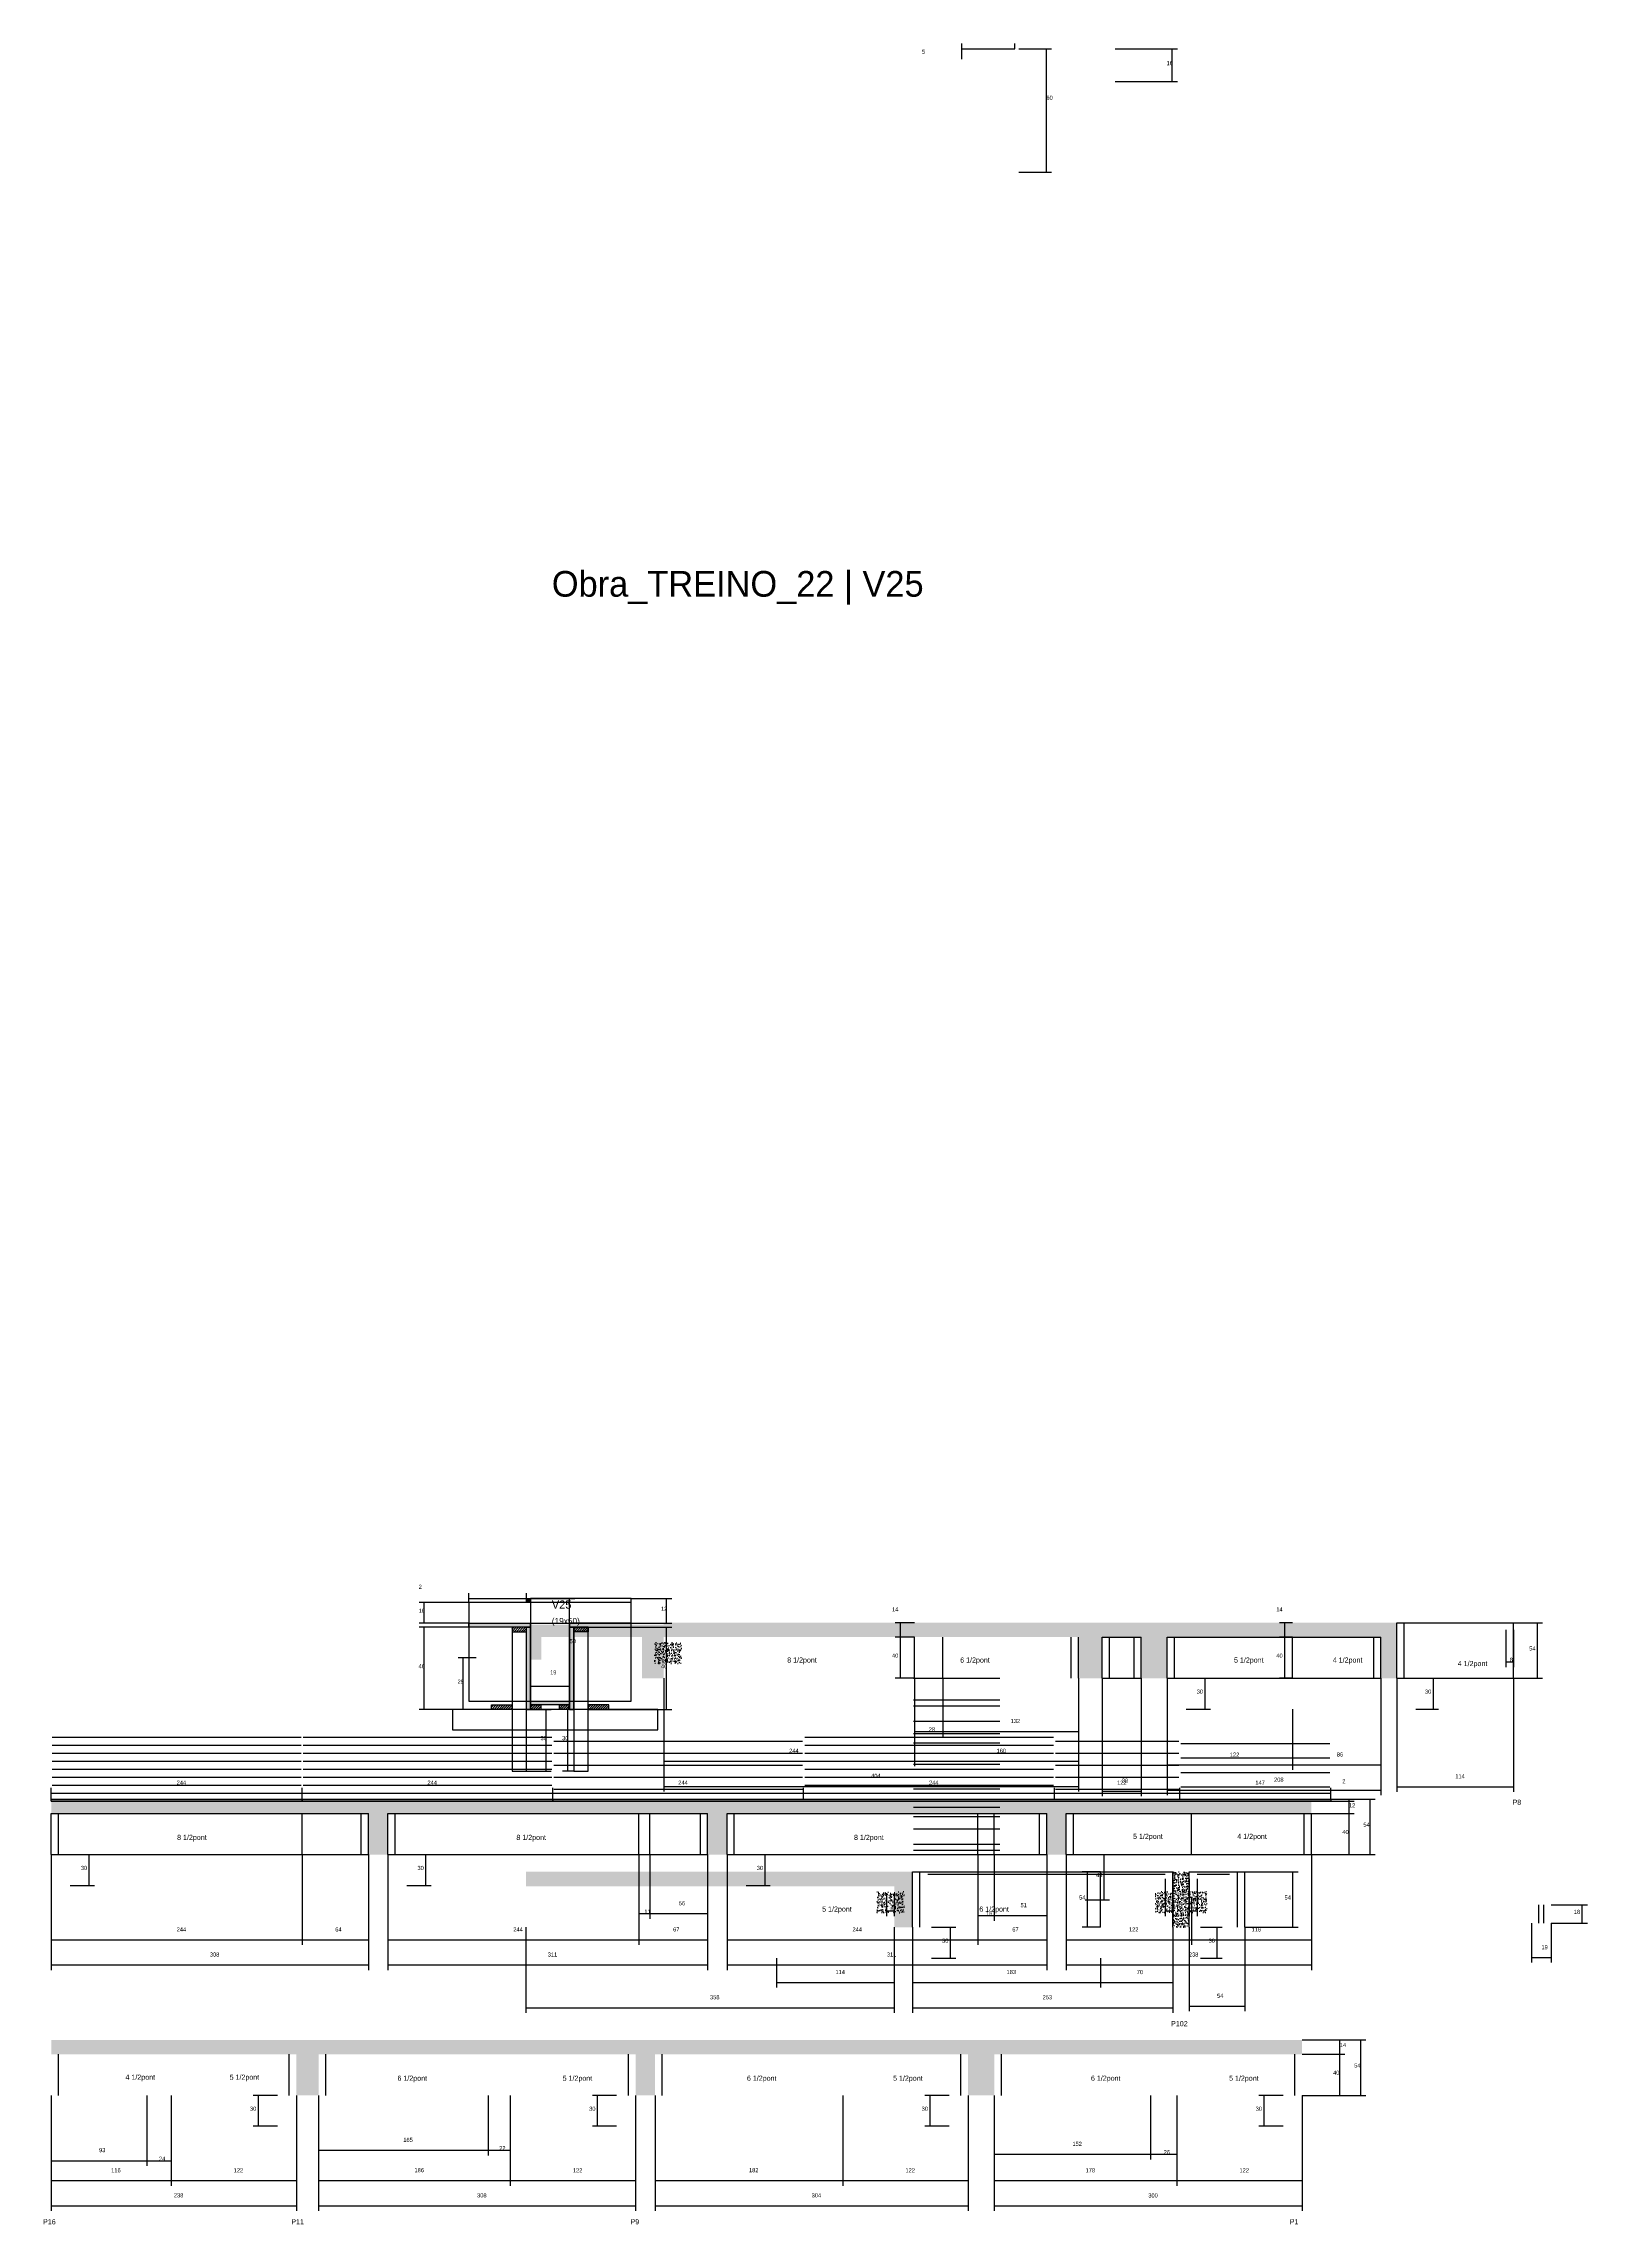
# Model space of a CAD drawing. Header units: metres. Extents: x -2848 to 22762, y -45195 to 1016.
# Drawn here: x 5906 to 7408, y -33594 to -31472 of the extents above; entities that cross this region are included whole.
import ezdxf

# ---------------------------------------------------------------- set-up
doc = ezdxf.new("R2010")
doc.units = ezdxf.units.M
for name, color, linetype in [('CONCRETO', 251, 'Continuous'), ('COTA', 4, 'Continuous'), ('Cota Seção (2x)', 4, 'Continuous'), ('Hachura', 253, 'Continuous'), ('LABEL_ID', 3, 'Continuous'), ('Madeira', 126, 'Continuous'), ('NOMENCLATURA', 7, 'Continuous'), ('Painéis', 200, 'Continuous'), ('SARR_2.2x7', 40, 'Continuous'), ('Texto Seção', 7, 'Continuous')]:
    doc.layers.add(name, color=color, linetype=linetype)

msp = doc.modelspace()

# ---------------------------------------------------------------- hatches: boundary and pattern name
at = {"layer": 'COTA'}
h = msp.add_hatch(dxfattribs=at)
h.set_pattern_fill('AR-CONC', scale=0.03)
h.paths.add_polyline_path([(6912.4, -33062.7), (6935.5, -33062.7), (6935.5, -33022.7), (6973.5, -33022.7), (6973.5, -33062.7), (6998.7, -33062.7), (6998.7, -33022.7), (7206.7, -33022.7), (7206.7, -33062.7), (7222.2, -33062.7), (7222.2, -33008.7), (6508.9, -33008.7), (6508.9, -33010.7), (6374.7, -33010.7), (6374.7, -33044.7), (6389.7, -33044.7), (6389.7, -33022.7), (6487.7, -33022.7), (6487.7, -33062.7), (6508.9, -33062.7), (6508.9, -33022.7), (6912.4, -33022.7)])
h = msp.add_hatch(dxfattribs=at)
h.set_pattern_fill('AR-CONC', scale=0.03)
h.paths.add_polyline_path([(6499.8, -33048.5), (6499.8, -33027.9), (6499.8, -33027.9), (6526.2, -33027.9), (6526.2, -33027.9), (6526.2, -33048.5), (6526.2, -33048.5), (6499.8, -33048.5)])
h = msp.add_hatch(dxfattribs=at)
h.set_pattern_fill('AR-CONC', scale=0.03)
h.paths.add_polyline_path([(6240.5, -33194.3), (6551.5, -33194.3), (6551.5, -33234.3), (6570.5, -33234.3), (6570.5, -33194.3), (6881.5, -33194.3), (6881.5, -33234.3), (6900.5, -33234.3), (6900.5, -33194.3), (7139, -33194.3), (7139, -33182.3), (6401, -33182.3), (6157, -33182.3), (5913, -33182.3), (5913, -33194.3), (6221.5, -33194.3), (6221.5, -33234.3), (6240.5, -33234.3)])
h = msp.add_hatch(dxfattribs=at)
h.set_pattern_fill('AR-CONC', scale=0.03)
h.paths.add_polyline_path([(6750.9, -33251.1), (6374.7, -33251.1), (6374.7, -33265.1), (6733.2, -33265.1), (6733.2, -33305.1), (6750.9, -33305.1)])
h = msp.add_hatch(dxfattribs=at)
h.set_pattern_fill('AR-CONC', scale=0.03)
h.paths.add_polyline_path([(7020.2, -33251.1), (7004.1, -33251.1), (7004.1, -33305.1), (7020.2, -33305.1)])
h = msp.add_hatch(dxfattribs=at)
h.set_pattern_fill('AR-CONC', scale=0.03)
h.paths.add_polyline_path([(6716.5, -33290.9), (6742.9, -33290.9), (6742.9, -33290.9), (6742.9, -33270.3), (6742.9, -33270.3), (6716.5, -33270.3), (6716.5, -33270.3), (6716.5, -33290.9)])
h = msp.add_hatch(dxfattribs=at)
h.set_pattern_fill('AR-CONC', scale=0.03)
h.paths.add_polyline_path([(6987.4, -33290.9), (7013.8, -33290.9), (7013.8, -33290.9), (7013.8, -33270.3), (7013.8, -33270.3), (6987.4, -33270.3), (6987.4, -33270.3), (6987.4, -33290.9)])
h = msp.add_hatch(dxfattribs=at)
h.set_pattern_fill('AR-CONC', scale=0.03)
h.paths.add_polyline_path([(7011, -33290.9), (7037.4, -33290.9), (7037.4, -33290.9), (7037.4, -33270.3), (7037.4, -33270.3), (7011, -33270.3), (7011, -33270.3), (7011, -33290.9)])
h = msp.add_hatch(dxfattribs=at)
h.set_pattern_fill('AR-CONC', scale=0.03)
h.paths.add_polyline_path([(6173, -33428.7), (6481.5, -33428.7), (6481.5, -33468.7), (6500.5, -33468.7), (6500.5, -33428.7), (6805, -33428.7), (6805, -33468.7), (6830.5, -33468.7), (6830.5, -33428.7), (7130, -33428.7), (7130, -33414.7), (5913, -33414.7), (5913, -33428.7), (6151.5, -33428.7), (6151.5, -33468.7), (6173, -33468.7)])
at = {"layer": 'Hachura'}
h = msp.add_hatch(color=8, dxfattribs=at)
h.dxf.hatch_style = 1
h.paths.add_polyline_path([(6375.3, -32985), (6379.3, -32985), (6379.3, -32985), (6379.3, -32989), (6379.3, -32989), (6375.3, -32989), (6375.3, -32989), (6375.3, -32985)])
h = msp.add_hatch(color=8, dxfattribs=at)
h.dxf.hatch_style = 1
h.paths.add_polyline_path([(6319.3, -33013), (6319.3, -33009), (6319.3, -33009), (6379.3, -33009), (6379.3, -33009), (6379.3, -33013), (6379.3, -33013), (6319.3, -33013)])
h = msp.add_hatch(dxfattribs=at)
h.set_pattern_fill('ANSI31', scale=0.5)
h.paths.add_polyline_path([(6361.3, -33013), (6361.3, -33017.4), (6361.3, -33017.4), (6375.3, -33017.4), (6375.3, -33017.4), (6375.3, -33013), (6375.3, -33013), (6361.3, -33013)])
h = msp.add_hatch(color=8, dxfattribs=at)
h.dxf.hatch_style = 1
h.paths.add_polyline_path([(6375.3, -33013), (6379.3, -33013), (6379.3, -33013), (6379.3, -33093), (6379.3, -33093), (6375.3, -33093), (6375.3, -33093), (6375.3, -33013)])
h = msp.add_hatch(color=8, dxfattribs=at)
h.dxf.hatch_style = 1
h.paths.add_polyline_path([(6477.3, -33013), (6477.3, -33009), (6477.3, -33009), (6417.3, -33009), (6417.3, -33009), (6417.3, -33013), (6417.3, -33013), (6477.3, -33013)])
h = msp.add_hatch(color=8, dxfattribs=at)
h.dxf.hatch_style = 1
h.paths.add_polyline_path([(6421.3, -33013), (6417.3, -33013), (6417.3, -33013), (6417.3, -33093), (6417.3, -33093), (6421.3, -33093), (6421.3, -33093), (6421.3, -33013)])
h = msp.add_hatch(dxfattribs=at)
h.set_pattern_fill('ANSI31', scale=0.5)
h.paths.add_polyline_path([(6435.3, -33013), (6435.3, -33017.4), (6435.3, -33017.4), (6421.3, -33017.4), (6421.3, -33017.4), (6421.3, -33013), (6421.3, -33013), (6435.3, -33013)])
h = msp.add_hatch(dxfattribs=at)
h.set_pattern_fill('ANSI31', scale=0.5)
h.paths.add_polyline_path([(6341.3, -33093), (6341.3, -33088.6), (6341.3, -33088.6), (6361.3, -33088.6), (6361.3, -33088.6), (6361.3, -33093), (6361.3, -33093), (6341.3, -33093)])
h = msp.add_hatch(color=8, dxfattribs=at)
h.dxf.hatch_style = 1
h.paths.add_polyline_path([(6379.3, -33088.6), (6379.3, -33085), (6379.3, -33085), (6417.3, -33085), (6417.3, -33085), (6417.3, -33088.6), (6417.3, -33088.6), (6379.3, -33088.6)])
h = msp.add_hatch(dxfattribs=at)
h.set_pattern_fill('ANSI31', scale=0.5)
h.paths.add_polyline_path([(6379.3, -33093), (6379.3, -33088.6), (6379.3, -33088.6), (6389.3, -33088.6), (6389.3, -33088.6), (6389.3, -33093), (6389.3, -33093), (6379.3, -33093)])
h = msp.add_hatch(dxfattribs=at)
h.set_pattern_fill('ANSI31', scale=0.5)
h.paths.add_polyline_path([(6407.3, -33093), (6407.3, -33088.6), (6407.3, -33088.6), (6417.3, -33088.6), (6417.3, -33088.6), (6417.3, -33093), (6417.3, -33093), (6407.3, -33093)])
h = msp.add_hatch(dxfattribs=at)
h.set_pattern_fill('ANSI31', scale=0.5)
h.paths.add_polyline_path([(6455.3, -33093), (6455.3, -33088.6), (6455.3, -33088.6), (6435.3, -33088.6), (6435.3, -33088.6), (6435.3, -33093), (6435.3, -33093), (6455.3, -33093)])

# ---------------------------------------------------------------- linework, layer by layer
at = {"layer": 'CONCRETO'}
for points in [[(6379.3, -32989), (6319.3, -32989), (6319.3, -33009), (6379.3, -33009), (6379.3, -33085), (6417.3, -33085), (6417.3, -33019), (6417.3, -33009), (6477.3, -33009)], [(6477.3, -33009), (6477.3, -32985), (6379.3, -32985)]]:
    msp.add_lwpolyline(points, dxfattribs=at)
for points in [[(6319.3, -33085), (6477.3, -33085), (6477.3, -32989), (6319.3, -32989)], [(6379.3, -33009), (6477.3, -33009), (6477.3, -32985), (6379.3, -32985)]]:
    msp.add_lwpolyline(points, close=True, dxfattribs=at)
at = {"layer": 'COTA'}
for p, q in [((6798.8, -31486.7), (6798.8, -31471.7)), ((6798.8, -31476.7), (6850.4, -31476.7)), ((6850.4, -31476.7), (6850.4, -31471.7)), ((6948, -31476.7), (7008.6, -31476.7)), ((7003.6, -31508.7), (7003.6, -31476.7)), ((6948, -31508.7), (7008.6, -31508.7)), ((6319.3, -32989), (6319.3, -32980)), ((6375.3, -32985), (6375.3, -32980)), ((6319.3, -32989), (6270.9, -32989)), ((6275.9, -33009), (6275.9, -32989)), ((6319.3, -32985), (6375.3, -32985)), ((6477.3, -32985), (6516.7, -32985)), ((6511.7, -33009), (6511.7, -32985)), ((6319.3, -33009), (6270.9, -33009)), ((6319.3, -33013), (6270.9, -33013)), ((6275.9, -33093), (6275.9, -33013)), ((6435.3, -33013), (6516.7, -33013)), ((6477.3, -33009), (6516.7, -33009)), ((6511.7, -33093), (6511.7, -33013)), ((6752.9, -33008.7), (6734.1, -33008.7)), ((6752.9, -33022.7), (6734.1, -33022.7)), ((6752.9, -33022.7), (6734.1, -33022.7)), ((6739.1, -33022.7), (6739.1, -33008.7)), ((6739.1, -33062.7), (6739.1, -33022.7)), ((7120.7, -33008.7), (7108, -33008.7)), ((7120.7, -33022.7), (7108, -33022.7)), ((7120.7, -33022.7), (7108, -33022.7)), ((7113, -33022.7), (7113, -33008.7)), ((7113, -33062.7), (7113, -33022.7)), ((7328.2, -33015.7), (7328.2, -33051.8)), ((7335.7, -33008.7), (7364, -33008.7)), ((7335.7, -33015.7), (7335.7, -33051.8)), ((7359, -33062.7), (7359, -33008.7)), ((6326.3, -33043), (6308.8, -33043)), ((6313.8, -33093), (6313.8, -33043)), ((7328.2, -33046.8), (7335.7, -33046.8)), ((6508.9, -33062.7), (6508.9, -33148.4)), ((6508.9, -33062.7), (6508.9, -33173)), ((6752.9, -33062.7), (6734.1, -33062.7)), ((6752.9, -33062.7), (6752.9, -33119.5)), ((6780.4, -33062.7), (6780.4, -33119.5)), ((6780.4, -33062.7), (6780.4, -33119.5)), ((6912.4, -33062.7), (6912.4, -33148.4)), ((6912.4, -33062.7), (6912.4, -33173)), ((6912.4, -33062.7), (6912.4, -33119.5)), ((6935.5, -33062.7), (6935.5, -33177.5)), ((6973.5, -33062.7), (6973.5, -33177.5)), ((6998.7, -33062.7), (6998.7, -33152)), ((6998.7, -33062.7), (6998.7, -33176.6)), ((7017.2, -33062.7), (7040.7, -33062.7)), ((7035.7, -33092.7), (7035.7, -33062.7)), ((7120.7, -33062.7), (7108, -33062.7)), ((7206.7, -33062.7), (7206.7, -33152)), ((7206.7, -33062.7), (7206.7, -33176.6)), ((7222.2, -33062.7), (7222.2, -33173.3)), ((7240.7, -33062.7), (7262.7, -33062.7)), ((7257.7, -33092.7), (7257.7, -33062.7)), ((7335.7, -33062.7), (7335.7, -33173.3)), ((7335.7, -33062.7), (7364, -33062.7)), ((6341.3, -33093), (6270.9, -33093)), ((6333.2, -33093), (6308.8, -33093)), ((6375.3, -33093), (6399.5, -33093)), ((6394.5, -33153), (6394.5, -33093)), ((6421.3, -33093), (6410.5, -33093)), ((6415.5, -33153), (6415.5, -33093)), ((6455.3, -33093), (6516.7, -33093)), ((6752.9, -33092.7), (6752.9, -33148.4)), ((6752.9, -33092.7), (6752.9, -33148.4)), ((7017.2, -33092.7), (7040.7, -33092.7)), ((7120.7, -33092.7), (7120.7, -33152)), ((7120.7, -33092.7), (7120.7, -33152)), ((7240.7, -33092.7), (7262.7, -33092.7)), ((6752.9, -33114.5), (6780.4, -33114.5)), ((6780.4, -33114.5), (6912.4, -33114.5)), ((6375.3, -33153), (6399.5, -33153)), ((6421.3, -33153), (6410.5, -33153)), ((6508.9, -33143.4), (6752.9, -33143.4)), ((6752.9, -33143.4), (6912.4, -33143.4)), ((6998.7, -33147), (7120.7, -33147)), ((7120.7, -33147), (7206.7, -33147)), ((5913, -33180.3), (5913, -33169.4)), ((5913, -33174.4), (6157, -33174.4)), ((6157, -33180.3), (6157, -33169.4)), ((6157, -33180.3), (6157, -33169.4)), ((6157, -33174.4), (6401, -33174.4)), ((6401, -33180.3), (6401, -33169.4)), ((6401, -33180.3), (6401, -33169.4)), ((6401, -33174.4), (6645, -33174.4)), ((6508.9, -33168), (6912.4, -33168)), ((6645, -33180.3), (6645, -33169.4)), ((6645, -33180.3), (6645, -33169.4)), ((6645, -33174.4), (6889, -33174.4)), ((6889, -33180.3), (6889, -33169.4)), ((6889, -33180.3), (6889, -33169.4)), ((6889, -33174.4), (7011, -33174.4)), ((6935.5, -33172.5), (6973.5, -33172.5)), ((6998.7, -33171.6), (7206.7, -33171.6)), ((7011, -33180.3), (7011, -33169.4)), ((7011, -33180.3), (7011, -33169.4)), ((7011, -33174.4), (7158, -33174.4)), ((7158, -33180.3), (7158, -33169.4)), ((7222.2, -33168.3), (7335.7, -33168.3)), ((5913, -33234.3), (5913, -33322.3)), ((5913, -33234.3), (5913, -33346.8)), ((5931.5, -33234.3), (5955, -33234.3)), ((5950, -33264.3), (5950, -33234.3)), ((6157, -33234.3), (6157, -33322.3)), ((6157, -33234.3), (6157, -33322.3)), ((6221.5, -33234.3), (6221.5, -33322.3)), ((6221.5, -33234.3), (6221.5, -33346.8)), ((6240.5, -33234.3), (6240.5, -33322.3)), ((6240.5, -33234.3), (6240.5, -33346.8)), ((6259, -33234.3), (6282.5, -33234.3)), ((6277.5, -33264.3), (6277.5, -33234.3)), ((6484.5, -33234.3), (6484.5, -33322.3)), ((6484.5, -33234.3), (6484.5, -33322.3)), ((6484.5, -33234.3), (6484.5, -33296.8)), ((6495.5, -33234.3), (6495.5, -33296.8)), ((6495.5, -33234.3), (6495.5, -33296.8)), ((6551.5, -33234.3), (6551.5, -33322.3)), ((6551.5, -33234.3), (6551.5, -33346.8)), ((6551.5, -33234.3), (6551.5, -33296.8)), ((6570.5, -33234.3), (6570.5, -33322.3)), ((6570.5, -33234.3), (6570.5, -33346.8)), ((6589, -33234.3), (6612.5, -33234.3)), ((6607.5, -33264.3), (6607.5, -33234.3)), ((6814.5, -33234.3), (6814.5, -33322.3)), ((6814.5, -33234.3), (6814.5, -33322.3)), ((6814.5, -33234.3), (6814.5, -33298.7)), ((6830.5, -33234.3), (6830.5, -33298.7)), ((6830.5, -33234.3), (6830.5, -33298.7)), ((6881.5, -33234.3), (6881.5, -33322.3)), ((6881.5, -33234.3), (6881.5, -33346.8)), ((6881.5, -33234.3), (6881.5, -33298.7)), ((6900.5, -33234.3), (6900.5, -33322.3)), ((6900.5, -33234.3), (6900.5, -33346.8)), ((6919, -33234.3), (6942.5, -33234.3)), ((6937.5, -33278.3), (6937.5, -33234.3)), ((7139, -33234.3), (7139, -33322.3)), ((7139, -33234.3), (7139, -33346.8)), ((6933.9, -33251.1), (6916.1, -33251.1)), ((6921.1, -33305.1), (6921.1, -33251.1)), ((6996.6, -33258.1), (6996.6, -33294.2)), ((7004.1, -33258.1), (7004.1, -33294.2)), ((7020.2, -33258.1), (7020.2, -33294.2)), ((7027.7, -33258.1), (7027.7, -33294.2)), ((7074.2, -33251.1), (7126, -33251.1)), ((7121, -33305.1), (7121, -33251.1)), ((5931.5, -33264.3), (5955, -33264.3)), ((6259, -33264.3), (6282.5, -33264.3)), ((6589, -33264.3), (6612.5, -33264.3)), ((6725.7, -33272.1), (6725.7, -33294.2)), ((6733.2, -33272.1), (6733.2, -33294.2)), ((6919, -33278.3), (6942.5, -33278.3)), ((7022.5, -33275.3), (7022.5, -33322.3)), ((7022.5, -33275.3), (7022.5, -33322.3)), ((6484.5, -33291.8), (6495.5, -33291.8)), ((6495.5, -33291.8), (6551.5, -33291.8)), ((6725.7, -33289.2), (6733.2, -33289.2)), ((6814.5, -33293.7), (6830.5, -33293.7)), ((6830.5, -33293.7), (6881.5, -33293.7)), ((6996.6, -33289.2), (7004.1, -33289.2)), ((7020.2, -33289.2), (7027.7, -33289.2)), ((7353.3, -33301.1), (7353.3, -33339.5)), ((7372.3, -33283.1), (7407.5, -33283.1)), ((7372.3, -33301.1), (7372.3, -33339.5)), ((7372.3, -33301.1), (7407.5, -33301.1)), ((7402.5, -33301.1), (7402.5, -33283.1)), ((5913, -33317.3), (6157, -33317.3)), ((6157, -33317.3), (6221.5, -33317.3)), ((6240.5, -33317.3), (6484.5, -33317.3)), ((6374.7, -33305.1), (6374.7, -33388.4)), ((6484.5, -33317.3), (6551.5, -33317.3)), ((6570.5, -33317.3), (6814.5, -33317.3)), ((6733.2, -33305.1), (6733.2, -33363.8)), ((6733.2, -33305.1), (6733.2, -33388.4)), ((6750.9, -33305.1), (6750.9, -33363.8)), ((6750.9, -33305.1), (6750.9, -33388.4)), ((6769.4, -33305.1), (6792.9, -33305.1)), ((6787.9, -33335.1), (6787.9, -33305.1)), ((6814.5, -33317.3), (6881.5, -33317.3)), ((6900.5, -33317.3), (7022.5, -33317.3)), ((6933.9, -33305.1), (6916.1, -33305.1)), ((7004.1, -33305.1), (7004.1, -33363.8)), ((7004.1, -33305.1), (7004.1, -33388.4)), ((7020.2, -33305.1), (7020.2, -33386.9)), ((7022.5, -33317.3), (7139, -33317.3)), ((7031.2, -33305.1), (7052.2, -33305.1)), ((7047.2, -33335.1), (7047.2, -33305.1)), ((7074.2, -33305.1), (7074.2, -33386.9)), ((7074.2, -33305.1), (7126, -33305.1)), ((5913, -33341.8), (6221.5, -33341.8)), ((6240.5, -33341.8), (6551.5, -33341.8)), ((6570.5, -33341.8), (6881.5, -33341.8)), ((6618.7, -33335.1), (6618.7, -33363.8)), ((6769.4, -33335.1), (6792.9, -33335.1)), ((6900.5, -33341.8), (7139, -33341.8)), ((6933.9, -33335.1), (6933.9, -33363.8)), ((6933.9, -33335.1), (6933.9, -33363.8)), ((7031.2, -33335.1), (7052.2, -33335.1)), ((7353.3, -33334.5), (7372.3, -33334.5)), ((6618.7, -33358.8), (6733.2, -33358.8)), ((6750.9, -33358.8), (6933.9, -33358.8)), ((6933.9, -33358.8), (7004.1, -33358.8)), ((6374.7, -33383.4), (6733.2, -33383.4)), ((6750.9, -33383.4), (7004.1, -33383.4)), ((7020.2, -33381.9), (7074.2, -33381.9)), ((5913, -33468.7), (5913, -33556.7)), ((5913, -33468.7), (5913, -33581.2)), ((5913, -33468.7), (5913, -33537.3)), ((6006, -33468.7), (6006, -33537.3)), ((6006, -33468.7), (6006, -33537.3)), ((6029.5, -33468.7), (6029.5, -33537.3)), ((6133, -33468.7), (6109.5, -33468.7)), ((6114.5, -33498.7), (6114.5, -33468.7)), ((6151.5, -33468.7), (6151.5, -33556.7)), ((6151.5, -33468.7), (6151.5, -33581.2)), ((6173, -33468.7), (6173, -33581.2)), ((6173, -33468.7), (6173, -33527.1)), ((6173, -33468.7), (6173, -33556.7)), ((6338, -33468.7), (6338, -33527.1)), ((6338, -33468.7), (6338, -33527.1)), ((6359.5, -33468.7), (6359.5, -33556.7)), ((6359.5, -33468.7), (6359.5, -33527.1)), ((6463, -33468.7), (6439.5, -33468.7)), ((6444.5, -33498.7), (6444.5, -33468.7)), ((6481.5, -33468.7), (6481.5, -33556.7)), ((6481.5, -33468.7), (6481.5, -33581.2)), ((6500.5, -33468.7), (6500.5, -33556.7)), ((6500.5, -33468.7), (6500.5, -33581.2)), ((6683, -33468.7), (6683, -33556.7)), ((6683, -33468.7), (6683, -33556.7)), ((6786.5, -33468.7), (6763, -33468.7)), ((6768, -33498.7), (6768, -33468.7)), ((6805, -33468.7), (6805, -33556.7)), ((6805, -33468.7), (6805, -33581.2)), ((6830.5, -33468.7), (6830.5, -33556.7)), ((6830.5, -33468.7), (6830.5, -33581.2)), ((6830.5, -33468.7), (6830.5, -33531)), ((6982.5, -33468.7), (6982.5, -33531)), ((6982.5, -33468.7), (6982.5, -33531)), ((7008, -33468.7), (7008, -33556.7)), ((7008, -33468.7), (7008, -33556.7)), ((7008, -33468.7), (7008, -33531)), ((7111.5, -33468.7), (7088, -33468.7)), ((7093, -33498.7), (7093, -33468.7)), ((7130, -33468.7), (7130, -33556.7)), ((7130, -33468.7), (7130, -33581.2)), ((6029.5, -33495.7), (6029.5, -33556.7)), ((6029.5, -33495.7), (6029.5, -33556.7)), ((6133, -33498.7), (6109.5, -33498.7)), ((6359.5, -33498.4), (6359.5, -33556.7)), ((6463, -33498.7), (6439.5, -33498.7)), ((6786.5, -33498.7), (6763, -33498.7)), ((7111.5, -33498.7), (7088, -33498.7)), ((5913, -33532.3), (6006, -33532.3)), ((6006, -33532.3), (6029.5, -33532.3)), ((6173, -33522.1), (6338, -33522.1)), ((6338, -33522.1), (6359.5, -33522.1)), ((6830.5, -33526), (6982.5, -33526)), ((6982.5, -33526), (7008, -33526)), ((5913, -33551.7), (6029.5, -33551.7)), ((6029.5, -33551.7), (6151.5, -33551.7)), ((6173, -33551.7), (6359.5, -33551.7)), ((6359.5, -33551.7), (6481.5, -33551.7)), ((6500.5, -33551.7), (6683, -33551.7)), ((6683, -33551.7), (6805, -33551.7)), ((6830.5, -33551.7), (7008, -33551.7)), ((7008, -33551.7), (7130, -33551.7)), ((5913, -33576.2), (6151.5, -33576.2)), ((6173, -33576.2), (6481.5, -33576.2)), ((6500.5, -33576.2), (6805, -33576.2)), ((6830.5, -33576.2), (7130, -33576.2))]:
    msp.add_line(p, q, dxfattribs=at)
at = {"layer": 'Cota Seção (2x)'}
for p, q in [((6854.4, -31476.7), (6886.2, -31476.7)), ((6881.2, -31596.7), (6881.2, -31476.7)), ((6854.4, -31596.7), (6886.2, -31596.7)), ((6379.3, -32985), (6422.3, -32985)), ((6417.3, -33085), (6417.3, -32985)), ((6379.3, -33085), (6379.3, -33065.5)), ((6417.3, -33085), (6417.3, -33065.5)), ((6379.3, -33070.5), (6417.3, -33070.5)), ((6379.3, -33085), (6422.3, -33085)), ((7139, -33182.3), (7180.6, -33182.3)), ((7139, -33194.3), (7180.6, -33194.3)), ((7139, -33194.3), (7180.6, -33194.3)), ((7158, -33180.3), (7180.6, -33180.3)), ((7158, -33180.3), (7201.1, -33180.3)), ((7158, -33182.3), (7180.6, -33182.3)), ((7175.6, -33182.3), (7175.6, -33180.3)), ((7175.6, -33194.3), (7175.6, -33182.3)), ((7175.6, -33234.3), (7175.6, -33194.3)), ((7196.1, -33234.3), (7196.1, -33180.3)), ((7139, -33234.3), (7180.6, -33234.3)), ((7139, -33234.3), (7201.1, -33234.3)), ((7130, -33414.7), (7171.6, -33414.7)), ((7130, -33414.7), (7192.1, -33414.7)), ((7130, -33428.7), (7171.6, -33428.7)), ((7130, -33428.7), (7171.6, -33428.7)), ((7166.6, -33428.7), (7166.6, -33414.7)), ((7166.6, -33468.7), (7166.6, -33428.7)), ((7187.1, -33468.7), (7187.1, -33414.7)), ((7130, -33468.7), (7171.6, -33468.7)), ((7130, -33468.7), (7192.1, -33468.7))]:
    msp.add_line(p, q, dxfattribs=at)
at = {"layer": 'Madeira'}
for points in [[(6361.3, -33013), (6361.3, -33017.4), (6375.3, -33017.4), (6375.3, -33013)], [(6361.3, -33153), (6375.3, -33153), (6375.3, -33013), (6361.3, -33013)], [(6435.3, -33013), (6435.3, -33017.4), (6421.3, -33017.4), (6421.3, -33013)], [(6435.3, -33013), (6421.3, -33013), (6421.3, -33153), (6435.3, -33153)], [(6341.3, -33093), (6341.3, -33088.6), (6361.3, -33088.6), (6361.3, -33093)], [(6379.3, -33093), (6379.3, -33088.6), (6389.3, -33088.6), (6389.3, -33093)], [(6407.3, -33093), (6407.3, -33088.6), (6417.3, -33088.6), (6417.3, -33093)], [(6455.3, -33093), (6455.3, -33088.6), (6435.3, -33088.6), (6435.3, -33093)], [(6303.4, -33113), (6503, -33113), (6503, -33093), (6303.4, -33093)]]:
    msp.add_lwpolyline(points, close=True, dxfattribs=at)
at = {"layer": 'Painéis'}
for p, q in [((6319.3, -33009), (6379.3, -33009)), ((6319.3, -33013), (6319.3, -33009)), ((6379.3, -33013), (6379.3, -33009)), ((6379.3, -33093), (6379.3, -33013)), ((6417.3, -33009), (6477.3, -33009)), ((6417.3, -33013), (6417.3, -33009)), ((6417.3, -33093), (6417.3, -33013)), ((6477.3, -33013), (6477.3, -33009)), ((6752.9, -33062.7), (6752.9, -33022.7)), ((6780.4, -33062.7), (6780.4, -33022.7)), ((6912.4, -33062.7), (6912.4, -33022.7)), ((6935.5, -33022.7), (6973.5, -33022.7)), ((6935.5, -33062.7), (6935.5, -33022.7)), ((6973.5, -33062.7), (6973.5, -33022.7)), ((6998.7, -33022.7), (7206.7, -33022.7)), ((6998.7, -33062.7), (6998.7, -33022.7)), ((7120.7, -33062.7), (7120.7, -33022.7)), ((7206.7, -33062.7), (7206.7, -33022.7)), ((7222.2, -33008.7), (7335.7, -33008.7)), ((7222.2, -33062.7), (7222.2, -33008.7)), ((7335.7, -33062.7), (7335.7, -33008.7)), ((6935.5, -33062.7), (6973.5, -33062.7)), ((6998.7, -33062.7), (7206.7, -33062.7)), ((7222.2, -33062.7), (7335.7, -33062.7)), ((6379.3, -33085), (6417.3, -33085)), ((6379.3, -33088.6), (6379.3, -33085)), ((6417.3, -33088.6), (6417.3, -33085)), ((5913, -33180.3), (6157, -33180.3)), ((5913, -33182.3), (6157, -33182.3)), ((5913, -33194.3), (6221.5, -33194.3)), ((5913, -33234.3), (5913, -33194.3)), ((6157, -33180.3), (6401, -33180.3)), ((6157, -33182.3), (6401, -33182.3)), ((6157, -33234.3), (6157, -33194.3)), ((6221.5, -33234.3), (6221.5, -33194.3)), ((6240.5, -33194.3), (6551.5, -33194.3)), ((6240.5, -33234.3), (6240.5, -33194.3)), ((6401, -33180.3), (7158, -33180.3)), ((6401, -33182.3), (7158, -33182.3)), ((6484.5, -33234.3), (6484.5, -33194.3)), ((6495.5, -33234.3), (6495.5, -33194.3)), ((6551.5, -33234.3), (6551.5, -33194.3)), ((6570.5, -33194.3), (6881.5, -33194.3)), ((6570.5, -33234.3), (6570.5, -33194.3)), ((6814.5, -33234.3), (6814.5, -33194.3)), ((6830.5, -33234.3), (6830.5, -33194.3)), ((6881.5, -33234.3), (6881.5, -33194.3)), ((6900.5, -33194.3), (7139, -33194.3)), ((6900.5, -33234.3), (6900.5, -33194.3)), ((7022.5, -33234.3), (7022.5, -33194.3)), ((7139, -33234.3), (7139, -33194.3)), ((5913, -33234.3), (6221.5, -33234.3)), ((6240.5, -33234.3), (6551.5, -33234.3)), ((6570.5, -33234.3), (6881.5, -33234.3)), ((6900.5, -33234.3), (7139, -33234.3)), ((6750.9, -33251.1), (7004.1, -33251.1)), ((6750.9, -33305.1), (6750.9, -33251.1)), ((6933.9, -33305.1), (6933.9, -33251.1)), ((7004.1, -33305.1), (7004.1, -33251.1)), ((7020.2, -33251.1), (7074.2, -33251.1)), ((7020.2, -33305.1), (7020.2, -33251.1)), ((7074.2, -33305.1), (7074.2, -33251.1))]:
    msp.add_line(p, q, dxfattribs=at)
for points in [[(6375.3, -32985), (6379.3, -32985), (6379.3, -32989), (6375.3, -32989)], [(6319.3, -33013), (6319.3, -33009), (6379.3, -33009), (6379.3, -33013)], [(6375.3, -33013), (6379.3, -33013), (6379.3, -33093), (6375.3, -33093)], [(6477.3, -33013), (6477.3, -33009), (6417.3, -33009), (6417.3, -33013)], [(6421.3, -33013), (6417.3, -33013), (6417.3, -33093), (6421.3, -33093)], [(6379.3, -33088.6), (6379.3, -33085), (6417.3, -33085), (6417.3, -33088.6)], [(6157, -33182.3), (5913, -33182.3), (5913, -33180.3), (6157, -33180.3)], [(6401, -33182.3), (6157, -33182.3), (6157, -33180.3), (6401, -33180.3)], [(7158, -33182.3), (6401, -33182.3), (6401, -33180.3), (7158, -33180.3)]]:
    msp.add_lwpolyline(points, close=True, dxfattribs=at)
at = {"layer": 'SARR_2.2x7'}
for p, q in [((6905.4, -33062.7), (6905.4, -33022.7)), ((6942.5, -33062.7), (6942.5, -33022.7)), ((6966.5, -33062.7), (6966.5, -33022.7)), ((7005.7, -33062.7), (7005.7, -33022.7)), ((7199.7, -33062.7), (7199.7, -33022.7)), ((7229.2, -33062.7), (7229.2, -33008.7)), ((6751.9, -33062.57), (6835.9, -33062.57)), ((6751.9, -33083.63), (6835.9, -33083.63)), ((6751.9, -33089.5), (6835.9, -33089.5)), ((6751.9, -33104.57), (6835.9, -33104.57)), ((5914, -33120.08), (6156, -33120.08)), ((5914, -33127.86), (6156, -33127.86)), ((6158, -33120.08), (6400, -33120.08)), ((6158, -33127.86), (6400, -33127.86)), ((6402, -33123.97), (6644, -33123.97)), ((6646, -33120.08), (6888, -33120.08)), ((6646, -33127.86), (6888, -33127.86)), ((6751.9, -33116.43), (6835.9, -33116.43)), ((6751.9, -33125.5), (6835.9, -33125.5)), ((6890, -33123.97), (7010, -33123.97)), ((7012, -33126.3), (7157, -33126.3)), ((5914, -33135.63), (6156, -33135.63)), ((5914, -33143.41), (6156, -33143.41)), ((5914, -33151.19), (6156, -33151.19)), ((6158, -33135.63), (6400, -33135.63)), ((6158, -33143.41), (6400, -33143.41)), ((6158, -33151.19), (6400, -33151.19)), ((6402, -33135.63), (6644, -33135.63)), ((6402, -33147.3), (6644, -33147.3)), ((6646, -33135.63), (6888, -33135.63)), ((6646, -33143.41), (6888, -33143.41)), ((6646, -33151.19), (6888, -33151.19)), ((6751.9, -33143.37), (6835.9, -33143.37)), ((6751.9, -33146.43), (6835.9, -33146.43)), ((6890, -33135.63), (7010, -33135.63)), ((6890, -33147.3), (7010, -33147.3)), ((7012, -33140.3), (7157, -33140.3)), ((7012, -33154.3), (7157, -33154.3)), ((5914, -33158.97), (6156, -33158.97)), ((5914, -33166.74), (6156, -33166.74)), ((5914, -33174.52), (6156, -33174.52)), ((6158, -33158.97), (6400, -33158.97)), ((6158, -33166.74), (6400, -33166.74)), ((6158, -33174.52), (6400, -33174.52)), ((6402, -33158.97), (6644, -33158.97)), ((6402, -33170.63), (6644, -33170.63)), ((6646, -33158.97), (6888, -33158.97)), ((6646, -33166.74), (6888, -33166.74)), ((6646, -33174.52), (6888, -33174.52)), ((6751.9, -33167.37), (6835.9, -33167.37)), ((6751.9, -33170.3), (6835.9, -33170.3)), ((6890, -33158.97), (7010, -33158.97)), ((6890, -33170.63), (7010, -33170.63)), ((7012, -33168.3), (7157, -33168.3)), ((5920, -33234.3), (5920, -33194.3)), ((6214.5, -33234.3), (6214.5, -33194.3)), ((6247.5, -33234.3), (6247.5, -33194.3)), ((6544.5, -33234.3), (6544.5, -33194.3)), ((6577.5, -33234.3), (6577.5, -33194.3)), ((6751.9, -33188.3), (6835.9, -33188.3)), ((6874.5, -33234.3), (6874.5, -33194.3)), ((6907.5, -33234.3), (6907.5, -33194.3)), ((7132, -33234.3), (7132, -33194.3)), ((6751.9, -33197.23), (6835.9, -33197.23)), ((6751.9, -33209.23), (6835.9, -33209.23)), ((6751.9, -33224.17), (6835.9, -33224.17)), ((6751.9, -33230.17), (6835.9, -33230.17)), ((6757.9, -33305.1), (6757.9, -33251.1)), ((6765.9, -33253.3), (6933.9, -33253.3)), ((6933.9, -33253.3), (6996.6, -33253.3)), ((7027.7, -33253.3), (7059.2, -33253.3)), ((7067.2, -33305.1), (7067.2, -33251.1)), ((7360.3, -33301.1), (7360.3, -33283.1)), ((7365.3, -33301.1), (7365.3, -33283.1)), ((5920, -33468.7), (5920, -33428.7)), ((6144.5, -33468.7), (6144.5, -33428.7)), ((6180, -33468.7), (6180, -33428.7)), ((6474.5, -33468.7), (6474.5, -33428.7)), ((6507.5, -33468.7), (6507.5, -33428.7)), ((6798, -33468.7), (6798, -33428.7)), ((6837.5, -33468.7), (6837.5, -33428.7)), ((7123, -33468.7), (7123, -33428.7))]:
    msp.add_line(p, q, dxfattribs=at)

# ---------------------------------------------------------------- texts
at = {"layer": 'COTA'}
for s, p in [('5', (6760.1, -31481.7)), ('16', (6998.1, -31492.7)), ('2', (6270.4, -32975.7)), ('10', (6270.4, -32999)), ('12', (6506.2, -32997)), ('14', (6731, -32997.7)), ('14', (7104.9, -32997.7)), ('40', (6731, -33042.7)), ('40', (7104.9, -33042.7)), ('8', (7332, -33046.8)), ('54', (7350.9, -33035.7)), ('40', (6270.4, -33053)), ('25', (6308.3, -33068)), ('40', (6506.2, -33053)), ('30', (7027.4, -33077.7)), ('30', (7249.5, -33077.7)), ('28', (6766.7, -33114.5)), ('132', (6846.4, -33106.3)), ('30', (6389, -33123)), ('30', (6410, -33123)), ('244', (6630.9, -33135.3)), ('160', (6832.7, -33135.3)), ('122', (7059.7, -33139)), ('86', (7163.7, -33138.9)), ('244', (6035, -33166.3)), ('244', (6279, -33166.3)), ('244', (6523, -33166.3)), ('404', (6710.7, -33159.7)), ('244', (6767, -33166.3)), ('122', (6950, -33166.3)), ('38', (6954.5, -33164.3)), ('147', (7084.5, -33166.3)), ('208', (7102.7, -33163.4)), ('114', (7279, -33160.1)), ('30', (5941.8, -33249.3)), ('30', (6269.3, -33249.3)), ('30', (6599.3, -33249.3)), ('44', (6929.5, -33256.3)), ('56', (6523.5, -33283.7)), ('51', (6856, -33285.6)), ('54', (6913, -33278.1)), ('54', (7112.9, -33278.1)), ('11', (6490, -33291.8)), ('8', (6729.4, -33289.2)), ('16', (6822.5, -33293.7)), ('8', (7000.3, -33289.2)), ('8', (7023.9, -33289.2)), ('18', (7394.4, -33292.1)), ('244', (6035, -33309.2)), ('64', (6189.3, -33309.2)), ('244', (6362.5, -33309.2)), ('67', (6518, -33309.2)), ('244', (6692.5, -33309.2)), ('30', (6779.7, -33320.1)), ('67', (6848, -33309.2)), ('122', (6961.5, -33309.2)), ('30', (7039, -33320.1)), ('116', (7080.8, -33309.2)), ('19', (7362.8, -33326.5)), ('308', (6067.3, -33333.6)), ('311', (6396, -33333.6)), ('311', (6726, -33333.6)), ('238', (7019.8, -33333.6)), ('114', (6675.9, -33350.7)), ('183', (6842.4, -33350.6)), ('70', (6969, -33350.7)), ('358', (6553.9, -33375.2)), ('253', (6877.5, -33375.2)), ('54', (7047.2, -33373.8)), ('30', (6106.3, -33483.7)), ('30', (6436.3, -33483.7)), ('30', (6759.8, -33483.7)), ('30', (7084.8, -33483.7)), ('165', (6255.5, -33514)), ('152', (6906.5, -33517.9)), ('93', (5959.5, -33524)), ('24', (6017.8, -33532.3)), ('22', (6348.8, -33522.1)), ('26', (6995.3, -33526)), ('116', (5971.3, -33543.6)), ('122', (6090.5, -33543.6)), ('186', (6266.3, -33543.5)), ('122', (6420.5, -33543.6)), ('182', (6591.8, -33543.5)), ('122', (6744, -33543.6)), ('178', (6919.3, -33543.6)), ('122', (7069, -33543.6)), ('238', (6032.3, -33568)), ('308', (6327.3, -33568)), ('304', (6652.8, -33568)), ('300', (6980.3, -33568.1))]:
    msp.add_text(s, height=4, dxfattribs=at).set_placement(p)
at = {"layer": 'Cota Seção (2x)'}
for s, p in [('60', (6881.2, -31526.4)), ('50', (6417.3, -33028.6)), ('19', (6398.3, -33059)), ('2', (7169.1, -33165)), ('12', (7175.6, -33188.3)), ('40', (7169.1, -33214.3)), ('54', (7189.6, -33207.3)), ('14', (7166.6, -33421.7)), ('40', (7160.1, -33448.7)), ('54', (7180.6, -33441.7))]:
    msp.add_text(s, height=4, dxfattribs=at).set_placement(p)
at = {"layer": 'LABEL_ID'}
msp.add_text('Obra_TREINO_22 | V25', height=25, dxfattribs=at).set_placement((6400, -32010))
at = {"layer": 'NOMENCLATURA'}
for s, p in [('8 1/2pont', (6629, -33047.5)), ('6 1/2pont', (6797.3, -33047.5)), ('5 1/2pont', (7063.7, -33047.5)), ('4 1/2pont', (7159.8, -33047.5)), ('4 1/2pont', (7281.4, -33050.9)), ('P8', (7334.7, -33185.9)), ('8 1/2pont', (6035.4, -33220.1)), ('8 1/2pont', (6365.5, -33220.1)), ('8 1/2pont', (6694, -33220.1)), ('5 1/2pont', (6965.5, -33219.1)), ('4 1/2pont', (7066.9, -33219.1)), ('5 1/2pont', (6663, -33289.9)), ('6 1/2pont', (6815.9, -33289.9)), ('P102', (7002.5, -33401.4)), ('4 1/2pont', (5985.2, -33453.5)), ('5 1/2pont', (6086.5, -33453.5)), ('6 1/2pont', (6249.8, -33454.5)), ('5 1/2pont', (6410.5, -33454.5)), ('6 1/2pont', (6589.8, -33454.5)), ('5 1/2pont', (6732, -33454.5)), ('6 1/2pont', (6924.5, -33454.5)), ('5 1/2pont', (7058.9, -33454.5)), ('P16', (5905, -33594.2)), ('P11', (6146.5, -33594.2)), ('P9', (6476.5, -33594.2)), ('P1', (7118, -33594.2))]:
    msp.add_text(s, height=5, dxfattribs=at).set_placement(p)
at = {"layer": 'Texto Seção'}
for s, height, p in [('V25', 8, (6400, -32995)), ('(19x50)', 6, (6400, -33010))]:
    msp.add_text(s, height=height, dxfattribs=at).set_placement(p)

doc.saveas('drawing.dxf')
